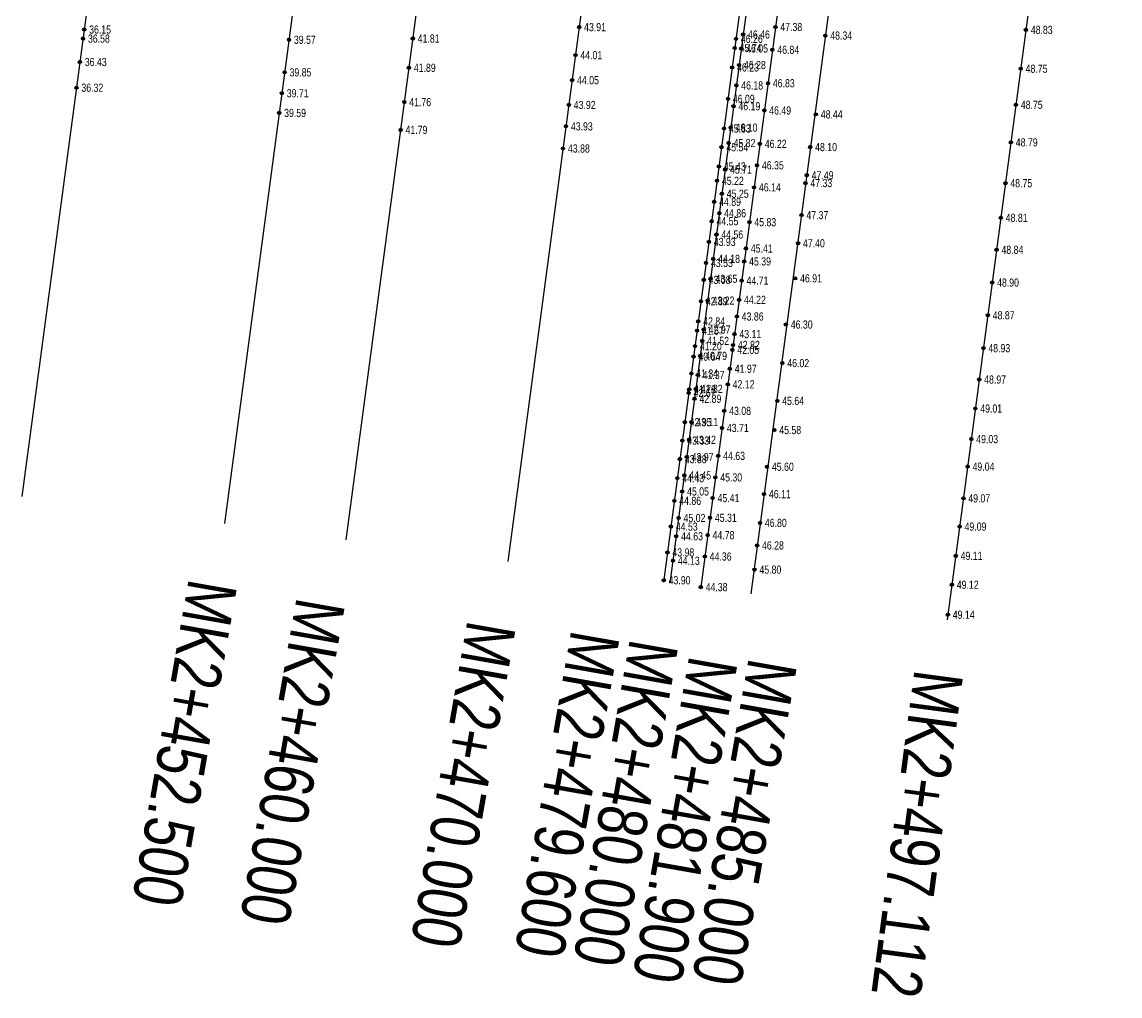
# Model space of a CAD drawing. Extents: x 572865 to 573615, y 785001 to 785187.
# Drawn here: x 573546.3 to 573613.5, y 785001.2 to 785060.7 of the extents above; entities that cross this region are included whole.
import ezdxf
from ezdxf.enums import TextEntityAlignment as Align

# ---------------------------------------------------------------- set-up
doc = ezdxf.new("R2010")
doc.units = 0
doc.header["$LTSCALE"] = 0.5
for name, color, linetype in [('DMX', 3, 'Continuous'), ('GCD', 3, 'Continuous'), ('桩号_M', 3, 'Continuous')]:
    doc.layers.add(name, color=color, linetype=linetype)
doc.styles.add('EICAD', font='fsdb_e.shx', dxfattribs={"width": 0.707, "height": 2, "bigfont": 'tjhzf.shx'})

# ---------------------------------------------------------------- blocks, each defined once
blk = doc.blocks.new('gc200')
h = blk.add_hatch(color=0)
edge = h.paths.add_edge_path()
edge.add_arc((0, 0), 0.196, 0, 360)
at = {"color": 0}
blk.add_circle((0, 0), 0.196, dxfattribs=at)

msp = doc.modelspace()

# ---------------------------------------------------------------- linework, layer by layer
at = {"layer": 'DMX', "color": 6}
for p, q in [((573556.898, 785111.007), (573546.322, 785031.709)), ((573576.723, 785108.363), (573566.147, 785029.065)), ((573596.547, 785105.719), (573585.971, 785026.421)), ((573601.503, 785105.058), (573590.927, 785025.76)), ((573613.509, 785103.457), (573602.933, 785024.159))]:
    msp.add_line(p, q, dxfattribs=at)
at = {"layer": 'DMX', "color": 3}
for p, q in [((573596.151, 785105.772), (573585.575, 785026.474)), ((573598.43, 785105.468), (573587.854, 785026.17))]:
    msp.add_line(p, q, dxfattribs=at)
at = {"layer": 'DMX', "linetype": 'Continuous'}
for points in [[(573569.288, 785109.355), (573558.712, 785030.057)], [(573586.635, 785107.041), (573576.059, 785027.743)]]:
    msp.add_lwpolyline(points, dxfattribs=at)

# ---------------------------------------------------------------- block references
at = {"layer": 'GCD'}
ref = msp.add_blockref('gc200', (573550.133, 785060.281, 36.147), dxfattribs=dict(at, xscale=0.5, yscale=0.5, zscale=0.5))
ref.add_attrib('height', '36.15', dxfattribs={"height": 0.5, "style": 'EICAD', "width": 0.8}).set_placement((573550.433, 785060.281, 36.147), align=Align.MIDDLE_LEFT)
at = {"layer": 'GCD', "linetype": 'Continuous'}
ref = msp.add_blockref('gc200', (573580.418, 785060.43, 43.912), dxfattribs=dict(at, xscale=0.5, yscale=0.5, zscale=0.5))
ref.add_attrib('height', '43.91', dxfattribs={"linetype": 'Continuous', "height": 0.5, "style": 'EICAD', "width": 0.8}).set_placement((573580.718, 785060.43, 43.912), align=Align.MIDDLE_LEFT)
ref = msp.add_blockref('gc200', (573592.424, 785060.435, 47.375), dxfattribs=dict(at, xscale=0.5, yscale=0.5, zscale=0.5))
ref.add_attrib('height', '47.38', dxfattribs={"linetype": 'Continuous', "height": 0.5, "style": 'EICAD', "width": 0.8}).set_placement((573592.724, 785060.435, 47.375), align=Align.MIDDLE_LEFT)
at = {"layer": 'GCD'}
ref = msp.add_blockref('gc200', (573607.748, 785060.259, 48.828), dxfattribs=dict(at, xscale=0.5, yscale=0.5, zscale=0.5))
ref.add_attrib('height', '48.83', dxfattribs={"height": 0.5, "style": 'EICAD', "width": 0.8}).set_placement((573608.048, 785060.259, 48.828), align=Align.MIDDLE_LEFT)
ref = msp.add_blockref('gc200', (573550.059, 785059.726, 36.577), dxfattribs=dict(at, xscale=0.5, yscale=0.5, zscale=0.5))
ref.add_attrib('height', '36.58', dxfattribs={"height": 0.5, "style": 'EICAD', "width": 0.8}).set_placement((573550.359, 785059.726, 36.577), align=Align.MIDDLE_LEFT)
at = {"layer": 'GCD', "linetype": 'Continuous'}
ref = msp.add_blockref('gc200', (573562.66, 785059.656, 39.574), dxfattribs=dict(at, xscale=0.5, yscale=0.5, zscale=0.5))
ref.add_attrib('height', '39.57', dxfattribs={"linetype": 'Continuous', "height": 0.5, "style": 'EICAD', "width": 0.8}).set_placement((573562.96, 785059.656, 39.574), align=Align.MIDDLE_LEFT)
at = {"layer": 'GCD'}
ref = msp.add_blockref('gc200', (573570.236, 785059.729, 41.809), dxfattribs=dict(at, xscale=0.5, yscale=0.5, zscale=0.5))
ref.add_attrib('height', '41.81', dxfattribs={"height": 0.5, "style": 'EICAD', "width": 0.8}).set_placement((573570.536, 785059.729, 41.809), align=Align.MIDDLE_LEFT)
at = {"layer": 'GCD', "linetype": 'Continuous'}
ref = msp.add_blockref('gc200', (573590.008, 785059.712, 46.256), dxfattribs=dict(at, xscale=0.5, yscale=0.5, zscale=0.5))
ref.add_attrib('height', '46.26', dxfattribs={"linetype": 'Continuous', "height": 0.5, "style": 'EICAD', "width": 0.8}).set_placement((573590.308, 785059.712, 46.256), align=Align.MIDDLE_LEFT)
at = {"layer": 'GCD'}
ref = msp.add_blockref('gc200', (573590.446, 785059.975, 46.458), dxfattribs=dict(at, xscale=0.5, yscale=0.5, zscale=0.5))
ref.add_attrib('height', '46.46', dxfattribs={"height": 0.5, "style": 'EICAD', "width": 0.8}).set_placement((573590.746, 785059.975, 46.458), align=Align.MIDDLE_LEFT)
at = {"layer": 'GCD', "linetype": 'Continuous'}
ref = msp.add_blockref('gc200', (573595.478, 785059.913, 48.344), dxfattribs=dict(at, xscale=0.5, yscale=0.5, zscale=0.5))
ref.add_attrib('height', '48.34', dxfattribs={"linetype": 'Continuous', "height": 0.5, "style": 'EICAD', "width": 0.8}).set_placement((573595.778, 785059.913, 48.344), align=Align.MIDDLE_LEFT)
ref = msp.add_blockref('gc200', (573589.933, 785059.15, 45.741), dxfattribs=dict(at, xscale=0.5, yscale=0.5, zscale=0.5))
ref.add_attrib('height', '45.74', dxfattribs={"linetype": 'Continuous', "height": 0.5, "style": 'EICAD', "width": 0.8}).set_placement((573590.233, 785059.15, 45.741), align=Align.MIDDLE_LEFT)
at = {"layer": 'GCD'}
ref = msp.add_blockref('gc200', (573590.332, 785059.122, 46.045), dxfattribs=dict(at, xscale=0.5, yscale=0.5, zscale=0.5))
ref.add_attrib('height', '46.05', dxfattribs={"height": 0.5, "style": 'EICAD', "width": 0.8}).set_placement((573590.632, 785059.122, 46.045), align=Align.MIDDLE_LEFT)
at = {"layer": 'GCD', "linetype": 'Continuous'}
ref = msp.add_blockref('gc200', (573592.238, 785059.042, 46.843), dxfattribs=dict(at, xscale=0.5, yscale=0.5, zscale=0.5))
ref.add_attrib('height', '46.84', dxfattribs={"linetype": 'Continuous', "height": 0.5, "style": 'EICAD', "width": 0.8}).set_placement((573592.538, 785059.042, 46.843), align=Align.MIDDLE_LEFT)
at = {"layer": 'GCD'}
ref = msp.add_blockref('gc200', (573549.868, 785058.293, 36.432), dxfattribs=dict(at, xscale=0.5, yscale=0.5, zscale=0.5))
ref.add_attrib('height', '36.43', dxfattribs={"height": 0.5, "style": 'EICAD', "width": 0.8}).set_placement((573550.168, 785058.293, 36.432), align=Align.MIDDLE_LEFT)
at = {"layer": 'GCD', "linetype": 'Continuous'}
ref = msp.add_blockref('gc200', (573580.189, 785058.712, 44.005), dxfattribs=dict(at, xscale=0.5, yscale=0.5, zscale=0.5))
ref.add_attrib('height', '44.01', dxfattribs={"linetype": 'Continuous', "height": 0.5, "style": 'EICAD', "width": 0.8}).set_placement((573580.489, 785058.712, 44.005), align=Align.MIDDLE_LEFT)
ref = msp.add_blockref('gc200', (573562.394, 785057.661, 39.853), dxfattribs=dict(at, xscale=0.5, yscale=0.5, zscale=0.5))
ref.add_attrib('height', '39.85', dxfattribs={"linetype": 'Continuous', "height": 0.5, "style": 'EICAD', "width": 0.8}).set_placement((573562.694, 785057.661, 39.853), align=Align.MIDDLE_LEFT)
at = {"layer": 'GCD'}
ref = msp.add_blockref('gc200', (573569.998, 785057.942, 41.886), dxfattribs=dict(at, xscale=0.5, yscale=0.5, zscale=0.5))
ref.add_attrib('height', '41.89', dxfattribs={"height": 0.5, "style": 'EICAD', "width": 0.8}).set_placement((573570.298, 785057.942, 41.886), align=Align.MIDDLE_LEFT)
at = {"layer": 'GCD', "linetype": 'Continuous'}
ref = msp.add_blockref('gc200', (573589.774, 785057.963, 46.231), dxfattribs=dict(at, xscale=0.5, yscale=0.5, zscale=0.5))
ref.add_attrib('height', '46.23', dxfattribs={"linetype": 'Continuous', "height": 0.5, "style": 'EICAD', "width": 0.8}).set_placement((573590.074, 785057.963, 46.231), align=Align.MIDDLE_LEFT)
at = {"layer": 'GCD'}
ref = msp.add_blockref('gc200', (573590.197, 785058.109, 46.277), dxfattribs=dict(at, xscale=0.5, yscale=0.5, zscale=0.5))
ref.add_attrib('height', '46.28', dxfattribs={"height": 0.5, "style": 'EICAD', "width": 0.8}).set_placement((573590.497, 785058.109, 46.277), align=Align.MIDDLE_LEFT)
ref = msp.add_blockref('gc200', (573607.431, 785057.884, 48.748), dxfattribs=dict(at, xscale=0.5, yscale=0.5, zscale=0.5))
ref.add_attrib('height', '48.75', dxfattribs={"height": 0.5, "style": 'EICAD', "width": 0.8}).set_placement((573607.731, 785057.884, 48.748), align=Align.MIDDLE_LEFT)
at = {"layer": 'GCD', "linetype": 'Continuous'}
ref = msp.add_blockref('gc200', (573579.985, 785057.185, 44.046), dxfattribs=dict(at, xscale=0.5, yscale=0.5, zscale=0.5))
ref.add_attrib('height', '44.05', dxfattribs={"linetype": 'Continuous', "height": 0.5, "style": 'EICAD', "width": 0.8}).set_placement((573580.285, 785057.185, 44.046), align=Align.MIDDLE_LEFT)
at = {"layer": 'GCD'}
ref = msp.add_blockref('gc200', (573590.031, 785056.86, 46.177), dxfattribs=dict(at, xscale=0.5, yscale=0.5, zscale=0.5))
ref.add_attrib('height', '46.18', dxfattribs={"height": 0.5, "style": 'EICAD', "width": 0.8}).set_placement((573590.331, 785056.86, 46.177), align=Align.MIDDLE_LEFT)
at = {"layer": 'GCD', "linetype": 'Continuous'}
ref = msp.add_blockref('gc200', (573591.966, 785056.995, 46.828), dxfattribs=dict(at, xscale=0.5, yscale=0.5, zscale=0.5))
ref.add_attrib('height', '46.83', dxfattribs={"linetype": 'Continuous', "height": 0.5, "style": 'EICAD', "width": 0.8}).set_placement((573592.266, 785056.995, 46.828), align=Align.MIDDLE_LEFT)
at = {"layer": 'GCD'}
ref = msp.add_blockref('gc200', (573549.658, 785056.722, 36.32), dxfattribs=dict(at, xscale=0.5, yscale=0.5, zscale=0.5))
ref.add_attrib('height', '36.32', dxfattribs={"height": 0.5, "style": 'EICAD', "width": 0.8}).set_placement((573549.958, 785056.722, 36.32), align=Align.MIDDLE_LEFT)
at = {"layer": 'GCD', "linetype": 'Continuous'}
ref = msp.add_blockref('gc200', (573562.223, 785056.381, 39.708), dxfattribs=dict(at, xscale=0.5, yscale=0.5, zscale=0.5))
ref.add_attrib('height', '39.71', dxfattribs={"linetype": 'Continuous', "height": 0.5, "style": 'EICAD', "width": 0.8}).set_placement((573562.523, 785056.381, 39.708), align=Align.MIDDLE_LEFT)
at = {"layer": 'GCD'}
ref = msp.add_blockref('gc200', (573569.718, 785055.84, 41.756), dxfattribs=dict(at, xscale=0.5, yscale=0.5, zscale=0.5))
ref.add_attrib('height', '41.76', dxfattribs={"height": 0.5, "style": 'EICAD', "width": 0.8}).set_placement((573570.018, 785055.84, 41.756), align=Align.MIDDLE_LEFT)
at = {"layer": 'GCD', "linetype": 'Continuous'}
ref = msp.add_blockref('gc200', (573579.783, 785055.666, 43.917), dxfattribs=dict(at, xscale=0.5, yscale=0.5, zscale=0.5))
ref.add_attrib('height', '43.92', dxfattribs={"linetype": 'Continuous', "height": 0.5, "style": 'EICAD', "width": 0.8}).set_placement((573580.083, 785055.666, 43.917), align=Align.MIDDLE_LEFT)
ref = msp.add_blockref('gc200', (573589.518, 785056.041, 46.086), dxfattribs=dict(at, xscale=0.5, yscale=0.5, zscale=0.5))
ref.add_attrib('height', '46.09', dxfattribs={"linetype": 'Continuous', "height": 0.5, "style": 'EICAD', "width": 0.8}).set_placement((573589.818, 785056.041, 46.086), align=Align.MIDDLE_LEFT)
at = {"layer": 'GCD'}
ref = msp.add_blockref('gc200', (573589.861, 785055.588, 46.191), dxfattribs=dict(at, xscale=0.5, yscale=0.5, zscale=0.5))
ref.add_attrib('height', '46.19', dxfattribs={"height": 0.5, "style": 'EICAD', "width": 0.8}).set_placement((573590.161, 785055.588, 46.191), align=Align.MIDDLE_LEFT)
ref = msp.add_blockref('gc200', (573607.136, 785055.673, 48.747), dxfattribs=dict(at, xscale=0.5, yscale=0.5, zscale=0.5))
ref.add_attrib('height', '48.75', dxfattribs={"height": 0.5, "style": 'EICAD', "width": 0.8}).set_placement((573607.436, 785055.673, 48.747), align=Align.MIDDLE_LEFT)
at = {"layer": 'GCD', "linetype": 'Continuous'}
ref = msp.add_blockref('gc200', (573562.063, 785055.179, 39.589), dxfattribs=dict(at, xscale=0.5, yscale=0.5, zscale=0.5))
ref.add_attrib('height', '39.59', dxfattribs={"linetype": 'Continuous', "height": 0.5, "style": 'EICAD', "width": 0.8}).set_placement((573562.363, 785055.179, 39.589), align=Align.MIDDLE_LEFT)
ref = msp.add_blockref('gc200', (573591.744, 785055.331, 46.491), dxfattribs=dict(at, xscale=0.5, yscale=0.5, zscale=0.5))
ref.add_attrib('height', '46.49', dxfattribs={"linetype": 'Continuous', "height": 0.5, "style": 'EICAD', "width": 0.8}).set_placement((573592.044, 785055.331, 46.491), align=Align.MIDDLE_LEFT)
ref = msp.add_blockref('gc200', (573594.9, 785055.09, 48.439), dxfattribs=dict(at, xscale=0.5, yscale=0.5, zscale=0.5))
ref.add_attrib('height', '48.44', dxfattribs={"linetype": 'Continuous', "height": 0.5, "style": 'EICAD', "width": 0.8}).set_placement((573595.2, 785055.09, 48.439), align=Align.MIDDLE_LEFT)
at = {"layer": 'GCD'}
ref = msp.add_blockref('gc200', (573569.491, 785054.14, 41.794), dxfattribs=dict(at, xscale=0.5, yscale=0.5, zscale=0.5))
ref.add_attrib('height', '41.79', dxfattribs={"height": 0.5, "style": 'EICAD', "width": 0.8}).set_placement((573569.791, 785054.14, 41.794), align=Align.MIDDLE_LEFT)
at = {"layer": 'GCD', "linetype": 'Continuous'}
ref = msp.add_blockref('gc200', (573579.608, 785054.358, 43.934), dxfattribs=dict(at, xscale=0.5, yscale=0.5, zscale=0.5))
ref.add_attrib('height', '43.93', dxfattribs={"linetype": 'Continuous', "height": 0.5, "style": 'EICAD', "width": 0.8}).set_placement((573579.908, 785054.358, 43.934), align=Align.MIDDLE_LEFT)
ref = msp.add_blockref('gc200', (573589.276, 785054.227, 45.828), dxfattribs=dict(at, xscale=0.5, yscale=0.5, zscale=0.5))
ref.add_attrib('height', '45.83', dxfattribs={"linetype": 'Continuous', "height": 0.5, "style": 'EICAD', "width": 0.8}).set_placement((573589.576, 785054.227, 45.828), align=Align.MIDDLE_LEFT)
at = {"layer": 'GCD'}
ref = msp.add_blockref('gc200', (573589.687, 785054.282, 46.1), dxfattribs=dict(at, xscale=0.5, yscale=0.5, zscale=0.5))
ref.add_attrib('height', '46.10', dxfattribs={"height": 0.5, "style": 'EICAD', "width": 0.8}).set_placement((573589.987, 785054.282, 46.1), align=Align.MIDDLE_LEFT)
at = {"layer": 'GCD', "linetype": 'Continuous'}
ref = msp.add_blockref('gc200', (573579.428, 785053.002, 43.882), dxfattribs=dict(at, xscale=0.5, yscale=0.5, zscale=0.5))
ref.add_attrib('height', '43.88', dxfattribs={"linetype": 'Continuous', "height": 0.5, "style": 'EICAD', "width": 0.8}).set_placement((573579.728, 785053.002, 43.882), align=Align.MIDDLE_LEFT)
ref = msp.add_blockref('gc200', (573589.123, 785053.078, 45.538), dxfattribs=dict(at, xscale=0.5, yscale=0.5, zscale=0.5))
ref.add_attrib('height', '45.54', dxfattribs={"linetype": 'Continuous', "height": 0.5, "style": 'EICAD', "width": 0.8}).set_placement((573589.423, 785053.078, 45.538), align=Align.MIDDLE_LEFT)
at = {"layer": 'GCD'}
ref = msp.add_blockref('gc200', (573589.561, 785053.337, 45.82), dxfattribs=dict(at, xscale=0.5, yscale=0.5, zscale=0.5))
ref.add_attrib('height', '45.82', dxfattribs={"height": 0.5, "style": 'EICAD', "width": 0.8}).set_placement((573589.861, 785053.337, 45.82), align=Align.MIDDLE_LEFT)
at = {"layer": 'GCD', "linetype": 'Continuous'}
ref = msp.add_blockref('gc200', (573591.471, 785053.285, 46.223), dxfattribs=dict(at, xscale=0.5, yscale=0.5, zscale=0.5))
ref.add_attrib('height', '46.22', dxfattribs={"linetype": 'Continuous', "height": 0.5, "style": 'EICAD', "width": 0.8}).set_placement((573591.771, 785053.285, 46.223), align=Align.MIDDLE_LEFT)
ref = msp.add_blockref('gc200', (573594.552, 785053.09, 48.1), dxfattribs=dict(at, xscale=0.5, yscale=0.5, zscale=0.5))
ref.add_attrib('height', '48.10', dxfattribs={"linetype": 'Continuous', "height": 0.5, "style": 'EICAD', "width": 0.8}).set_placement((573594.852, 785053.09, 48.095), align=Align.MIDDLE_LEFT)
at = {"layer": 'GCD'}
ref = msp.add_blockref('gc200', (573606.83, 785053.378, 48.794), dxfattribs=dict(at, xscale=0.5, yscale=0.5, zscale=0.5))
ref.add_attrib('height', '48.79', dxfattribs={"height": 0.5, "style": 'EICAD', "width": 0.8}).set_placement((573607.13, 785053.378, 48.794), align=Align.MIDDLE_LEFT)
at = {"layer": 'GCD', "linetype": 'Continuous'}
ref = msp.add_blockref('gc200', (573588.966, 785051.903, 45.43), dxfattribs=dict(at, xscale=0.5, yscale=0.5, zscale=0.5))
ref.add_attrib('height', '45.43', dxfattribs={"linetype": 'Continuous', "height": 0.5, "style": 'EICAD', "width": 0.8}).set_placement((573589.266, 785051.903, 45.43), align=Align.MIDDLE_LEFT)
at = {"layer": 'GCD'}
ref = msp.add_blockref('gc200', (573589.344, 785051.713, 45.707), dxfattribs=dict(at, xscale=0.5, yscale=0.5, zscale=0.5))
ref.add_attrib('height', '45.71', dxfattribs={"height": 0.5, "style": 'EICAD', "width": 0.8}).set_placement((573589.644, 785051.713, 45.707), align=Align.MIDDLE_LEFT)
at = {"layer": 'GCD', "linetype": 'Continuous'}
ref = msp.add_blockref('gc200', (573591.296, 785051.974, 46.345), dxfattribs=dict(at, xscale=0.5, yscale=0.5, zscale=0.5))
ref.add_attrib('height', '46.35', dxfattribs={"linetype": 'Continuous', "height": 0.5, "style": 'EICAD', "width": 0.8}).set_placement((573591.596, 785051.974, 46.345), align=Align.MIDDLE_LEFT)
ref = msp.add_blockref('gc200', (573588.849, 785051.027, 45.223), dxfattribs=dict(at, xscale=0.5, yscale=0.5, zscale=0.5))
ref.add_attrib('height', '45.22', dxfattribs={"linetype": 'Continuous', "height": 0.5, "style": 'EICAD', "width": 0.8}).set_placement((573589.149, 785051.027, 45.223), align=Align.MIDDLE_LEFT)
ref = msp.add_blockref('gc200', (573594.26, 785050.888, 47.328), dxfattribs=dict(at, xscale=0.5, yscale=0.5, zscale=0.5))
ref.add_attrib('height', '47.33', dxfattribs={"linetype": 'Continuous', "height": 0.5, "style": 'EICAD', "width": 0.8}).set_placement((573594.56, 785050.888, 47.328), align=Align.MIDDLE_LEFT)
ref = msp.add_blockref('gc200', (573594.343, 785051.365, 47.494), dxfattribs=dict(at, xscale=0.5, yscale=0.5, zscale=0.5))
ref.add_attrib('height', '47.49', dxfattribs={"linetype": 'Continuous', "height": 0.5, "style": 'EICAD', "width": 0.8}).set_placement((573594.643, 785051.365, 47.494), align=Align.MIDDLE_LEFT)
at = {"layer": 'GCD'}
ref = msp.add_blockref('gc200', (573606.497, 785050.879, 48.752), dxfattribs=dict(at, xscale=0.5, yscale=0.5, zscale=0.5))
ref.add_attrib('height', '48.75', dxfattribs={"height": 0.5, "style": 'EICAD', "width": 0.8}).set_placement((573606.797, 785050.879, 48.752), align=Align.MIDDLE_LEFT)
ref = msp.add_blockref('gc200', (573589.148, 785050.238, 45.249), dxfattribs=dict(at, xscale=0.5, yscale=0.5, zscale=0.5))
ref.add_attrib('height', '45.25', dxfattribs={"height": 0.5, "style": 'EICAD', "width": 0.8}).set_placement((573589.448, 785050.238, 45.249), align=Align.MIDDLE_LEFT)
at = {"layer": 'GCD', "linetype": 'Continuous'}
ref = msp.add_blockref('gc200', (573591.116, 785050.627, 46.144), dxfattribs=dict(at, xscale=0.5, yscale=0.5, zscale=0.5))
ref.add_attrib('height', '46.14', dxfattribs={"linetype": 'Continuous', "height": 0.5, "style": 'EICAD', "width": 0.8}).set_placement((573591.416, 785050.627, 46.144), align=Align.MIDDLE_LEFT)
ref = msp.add_blockref('gc200', (573588.677, 785049.738, 44.892), dxfattribs=dict(at, xscale=0.5, yscale=0.5, zscale=0.5))
ref.add_attrib('height', '44.89', dxfattribs={"linetype": 'Continuous', "height": 0.5, "style": 'EICAD', "width": 0.8}).set_placement((573588.977, 785049.738, 44.892), align=Align.MIDDLE_LEFT)
at = {"layer": 'GCD'}
ref = msp.add_blockref('gc200', (573588.988, 785049.044, 44.862), dxfattribs=dict(at, xscale=0.5, yscale=0.5, zscale=0.5))
ref.add_attrib('height', '44.86', dxfattribs={"height": 0.5, "style": 'EICAD', "width": 0.8}).set_placement((573589.288, 785049.044, 44.862), align=Align.MIDDLE_LEFT)
at = {"layer": 'GCD', "linetype": 'Continuous'}
ref = msp.add_blockref('gc200', (573594.02, 785048.929, 47.374), dxfattribs=dict(at, xscale=0.5, yscale=0.5, zscale=0.5))
ref.add_attrib('height', '47.37', dxfattribs={"linetype": 'Continuous', "height": 0.5, "style": 'EICAD', "width": 0.8}).set_placement((573594.32, 785048.929, 47.374), align=Align.MIDDLE_LEFT)
at = {"layer": 'GCD'}
ref = msp.add_blockref('gc200', (573606.215, 785048.762, 48.814), dxfattribs=dict(at, xscale=0.5, yscale=0.5, zscale=0.5))
ref.add_attrib('height', '48.81', dxfattribs={"height": 0.5, "style": 'EICAD', "width": 0.8}).set_placement((573606.515, 785048.762, 48.814), align=Align.MIDDLE_LEFT)
at = {"layer": 'GCD', "linetype": 'Continuous'}
ref = msp.add_blockref('gc200', (573588.519, 785048.553, 44.55), dxfattribs=dict(at, xscale=0.5, yscale=0.5, zscale=0.5))
ref.add_attrib('height', '44.55', dxfattribs={"linetype": 'Continuous', "height": 0.5, "style": 'EICAD', "width": 0.8}).set_placement((573588.819, 785048.553, 44.55), align=Align.MIDDLE_LEFT)
ref = msp.add_blockref('gc200', (573590.832, 785048.495, 45.831), dxfattribs=dict(at, xscale=0.5, yscale=0.5, zscale=0.5))
ref.add_attrib('height', '45.83', dxfattribs={"linetype": 'Continuous', "height": 0.5, "style": 'EICAD', "width": 0.8}).set_placement((573591.132, 785048.495, 45.831), align=Align.MIDDLE_LEFT)
at = {"layer": 'GCD'}
ref = msp.add_blockref('gc200', (573588.814, 785047.739, 44.555), dxfattribs=dict(at, xscale=0.5, yscale=0.5, zscale=0.5))
ref.add_attrib('height', '44.56', dxfattribs={"height": 0.5, "style": 'EICAD', "width": 0.8}).set_placement((573589.114, 785047.739, 44.555), align=Align.MIDDLE_LEFT)
at = {"layer": 'GCD', "linetype": 'Continuous'}
ref = msp.add_blockref('gc200', (573588.35, 785047.284, 43.928), dxfattribs=dict(at, xscale=0.5, yscale=0.5, zscale=0.5))
ref.add_attrib('height', '43.93', dxfattribs={"linetype": 'Continuous', "height": 0.5, "style": 'EICAD', "width": 0.8}).set_placement((573588.65, 785047.284, 43.928), align=Align.MIDDLE_LEFT)
ref = msp.add_blockref('gc200', (573590.618, 785046.889, 45.414), dxfattribs=dict(at, xscale=0.5, yscale=0.5, zscale=0.5))
ref.add_attrib('height', '45.41', dxfattribs={"linetype": 'Continuous', "height": 0.5, "style": 'EICAD', "width": 0.8}).set_placement((573590.918, 785046.889, 45.414), align=Align.MIDDLE_LEFT)
ref = msp.add_blockref('gc200', (573593.81, 785047.205, 47.4), dxfattribs=dict(at, xscale=0.5, yscale=0.5, zscale=0.5))
ref.add_attrib('height', '47.40', dxfattribs={"linetype": 'Continuous', "height": 0.5, "style": 'EICAD', "width": 0.8}).set_placement((573594.11, 785047.205, 47.404), align=Align.MIDDLE_LEFT)
at = {"layer": 'GCD'}
ref = msp.add_blockref('gc200', (573605.954, 785046.808, 48.84), dxfattribs=dict(at, xscale=0.5, yscale=0.5, zscale=0.5))
ref.add_attrib('height', '48.84', dxfattribs={"height": 0.5, "style": 'EICAD', "width": 0.8}).set_placement((573606.254, 785046.808, 48.84), align=Align.MIDDLE_LEFT)
ref = msp.add_blockref('gc200', (573588.616, 785046.254, 44.182), dxfattribs=dict(at, xscale=0.5, yscale=0.5, zscale=0.5))
ref.add_attrib('height', '44.18', dxfattribs={"height": 0.5, "style": 'EICAD', "width": 0.8}).set_placement((573588.916, 785046.254, 44.182), align=Align.MIDDLE_LEFT)
at = {"layer": 'GCD', "linetype": 'Continuous'}
ref = msp.add_blockref('gc200', (573590.512, 785046.095, 45.388), dxfattribs=dict(at, xscale=0.5, yscale=0.5, zscale=0.5))
ref.add_attrib('height', '45.39', dxfattribs={"linetype": 'Continuous', "height": 0.5, "style": 'EICAD', "width": 0.8}).set_placement((573590.812, 785046.095, 45.388), align=Align.MIDDLE_LEFT)
ref = msp.add_blockref('gc200', (573588.179, 785046.003, 43.526), dxfattribs=dict(at, xscale=0.5, yscale=0.5, zscale=0.5))
ref.add_attrib('height', '43.53', dxfattribs={"linetype": 'Continuous', "height": 0.5, "style": 'EICAD', "width": 0.8}).set_placement((573588.479, 785046.003, 43.526), align=Align.MIDDLE_LEFT)
ref = msp.add_blockref('gc200', (573588.041, 785044.966, 43.077), dxfattribs=dict(at, xscale=0.5, yscale=0.5, zscale=0.5))
ref.add_attrib('height', '43.08', dxfattribs={"linetype": 'Continuous', "height": 0.5, "style": 'EICAD', "width": 0.8}).set_placement((573588.341, 785044.966, 43.077), align=Align.MIDDLE_LEFT)
at = {"layer": 'GCD'}
ref = msp.add_blockref('gc200', (573588.454, 785045.036, 43.645), dxfattribs=dict(at, xscale=0.5, yscale=0.5, zscale=0.5))
ref.add_attrib('height', '43.65', dxfattribs={"height": 0.5, "style": 'EICAD', "width": 0.8}).set_placement((573588.754, 785045.036, 43.645), align=Align.MIDDLE_LEFT)
at = {"layer": 'GCD', "linetype": 'Continuous'}
ref = msp.add_blockref('gc200', (573590.355, 785044.921, 44.711), dxfattribs=dict(at, xscale=0.5, yscale=0.5, zscale=0.5))
ref.add_attrib('height', '44.71', dxfattribs={"linetype": 'Continuous', "height": 0.5, "style": 'EICAD', "width": 0.8}).set_placement((573590.655, 785044.921, 44.711), align=Align.MIDDLE_LEFT)
ref = msp.add_blockref('gc200', (573593.632, 785045.059, 46.905), dxfattribs=dict(at, xscale=0.5, yscale=0.5, zscale=0.5))
ref.add_attrib('height', '46.91', dxfattribs={"linetype": 'Continuous', "height": 0.5, "style": 'EICAD', "width": 0.8}).set_placement((573593.932, 785045.059, 46.905), align=Align.MIDDLE_LEFT)
at = {"layer": 'GCD'}
ref = msp.add_blockref('gc200', (573605.686, 785044.8, 48.9), dxfattribs=dict(at, xscale=0.5, yscale=0.5, zscale=0.5))
ref.add_attrib('height', '48.90', dxfattribs={"height": 0.5, "style": 'EICAD', "width": 0.8}).set_placement((573605.986, 785044.8, 48.9), align=Align.MIDDLE_LEFT)
at = {"layer": 'GCD', "linetype": 'Continuous'}
ref = msp.add_blockref('gc200', (573587.866, 785043.656, 42.894), dxfattribs=dict(at, xscale=0.5, yscale=0.5, zscale=0.5))
ref.add_attrib('height', '42.89', dxfattribs={"linetype": 'Continuous', "height": 0.5, "style": 'EICAD', "width": 0.8}).set_placement((573588.166, 785043.656, 42.894), align=Align.MIDDLE_LEFT)
at = {"layer": 'GCD'}
ref = msp.add_blockref('gc200', (573588.275, 785043.698, 43.223), dxfattribs=dict(at, xscale=0.5, yscale=0.5, zscale=0.5))
ref.add_attrib('height', '43.22', dxfattribs={"height": 0.5, "style": 'EICAD', "width": 0.8}).set_placement((573588.575, 785043.698, 43.223), align=Align.MIDDLE_LEFT)
at = {"layer": 'GCD', "linetype": 'Continuous'}
ref = msp.add_blockref('gc200', (573590.199, 785043.746, 44.219), dxfattribs=dict(at, xscale=0.5, yscale=0.5, zscale=0.5))
ref.add_attrib('height', '44.22', dxfattribs={"linetype": 'Continuous', "height": 0.5, "style": 'EICAD', "width": 0.8}).set_placement((573590.499, 785043.746, 44.219), align=Align.MIDDLE_LEFT)
ref = msp.add_blockref('gc200', (573590.062, 785042.725, 43.855), dxfattribs=dict(at, xscale=0.5, yscale=0.5, zscale=0.5))
ref.add_attrib('height', '43.86', dxfattribs={"linetype": 'Continuous', "height": 0.5, "style": 'EICAD', "width": 0.8}).set_placement((573590.362, 785042.725, 43.855), align=Align.MIDDLE_LEFT)
at = {"layer": 'GCD'}
ref = msp.add_blockref('gc200', (573605.419, 785042.799, 48.865), dxfattribs=dict(at, xscale=0.5, yscale=0.5, zscale=0.5))
ref.add_attrib('height', '48.87', dxfattribs={"height": 0.5, "style": 'EICAD', "width": 0.8}).set_placement((573605.719, 785042.799, 48.865), align=Align.MIDDLE_LEFT)
at = {"layer": 'GCD', "linetype": 'Continuous'}
ref = msp.add_blockref('gc200', (573587.702, 785042.427, 42.844), dxfattribs=dict(at, xscale=0.5, yscale=0.5, zscale=0.5))
ref.add_attrib('height', '42.84', dxfattribs={"linetype": 'Continuous', "height": 0.5, "style": 'EICAD', "width": 0.8}).set_placement((573588.002, 785042.427, 42.844), align=Align.MIDDLE_LEFT)
ref = msp.add_blockref('gc200', (573593.062, 785042.232, 46.3), dxfattribs=dict(at, xscale=0.5, yscale=0.5, zscale=0.5))
ref.add_attrib('height', '46.30', dxfattribs={"linetype": 'Continuous', "height": 0.5, "style": 'EICAD', "width": 0.8}).set_placement((573593.362, 785042.232, 46.298), align=Align.MIDDLE_LEFT)
ref = msp.add_blockref('gc200', (573587.626, 785041.856, 41.571), dxfattribs=dict(at, xscale=0.5, yscale=0.5, zscale=0.5))
ref.add_attrib('height', '41.57', dxfattribs={"linetype": 'Continuous', "height": 0.5, "style": 'EICAD', "width": 0.8}).set_placement((573587.926, 785041.856, 41.571), align=Align.MIDDLE_LEFT)
at = {"layer": 'GCD'}
ref = msp.add_blockref('gc200', (573588.039, 785041.928, 42.974), dxfattribs=dict(at, xscale=0.5, yscale=0.5, zscale=0.5))
ref.add_attrib('height', '42.97', dxfattribs={"height": 0.5, "style": 'EICAD', "width": 0.8}).set_placement((573588.339, 785041.928, 42.974), align=Align.MIDDLE_LEFT)
at = {"layer": 'GCD', "linetype": 'Continuous'}
ref = msp.add_blockref('gc200', (573589.919, 785041.65, 43.106), dxfattribs=dict(at, xscale=0.5, yscale=0.5, zscale=0.5))
ref.add_attrib('height', '43.11', dxfattribs={"linetype": 'Continuous', "height": 0.5, "style": 'EICAD', "width": 0.8}).set_placement((573590.219, 785041.65, 43.106), align=Align.MIDDLE_LEFT)
ref = msp.add_blockref('gc200', (573587.5, 785040.911, 41.196), dxfattribs=dict(at, xscale=0.5, yscale=0.5, zscale=0.5))
ref.add_attrib('height', '41.20', dxfattribs={"linetype": 'Continuous', "height": 0.5, "style": 'EICAD', "width": 0.8}).set_placement((573587.8, 785040.911, 41.196), align=Align.MIDDLE_LEFT)
at = {"layer": 'GCD'}
ref = msp.add_blockref('gc200', (573587.946, 785041.232, 41.521), dxfattribs=dict(at, xscale=0.5, yscale=0.5, zscale=0.5))
ref.add_attrib('height', '41.52', dxfattribs={"height": 0.5, "style": 'EICAD', "width": 0.8}).set_placement((573588.246, 785041.232, 41.521), align=Align.MIDDLE_LEFT)
at = {"layer": 'GCD', "linetype": 'Continuous'}
ref = msp.add_blockref('gc200', (573589.79, 785040.68, 42.049), dxfattribs=dict(at, xscale=0.5, yscale=0.5, zscale=0.5))
ref.add_attrib('height', '42.05', dxfattribs={"linetype": 'Continuous', "height": 0.5, "style": 'EICAD', "width": 0.8}).set_placement((573590.09, 785040.68, 42.049), align=Align.MIDDLE_LEFT)
ref = msp.add_blockref('gc200', (573589.83, 785040.985, 42.824), dxfattribs=dict(at, xscale=0.5, yscale=0.5, zscale=0.5))
ref.add_attrib('height', '42.82', dxfattribs={"linetype": 'Continuous', "height": 0.5, "style": 'EICAD', "width": 0.8}).set_placement((573590.13, 785040.985, 42.824), align=Align.MIDDLE_LEFT)
at = {"layer": 'GCD'}
ref = msp.add_blockref('gc200', (573605.151, 785040.786, 48.926), dxfattribs=dict(at, xscale=0.5, yscale=0.5, zscale=0.5))
ref.add_attrib('height', '48.93', dxfattribs={"height": 0.5, "style": 'EICAD', "width": 0.8}).set_placement((573605.451, 785040.786, 48.926), align=Align.MIDDLE_LEFT)
at = {"layer": 'GCD', "linetype": 'Continuous'}
ref = msp.add_blockref('gc200', (573587.414, 785040.268, 40.636), dxfattribs=dict(at, xscale=0.5, yscale=0.5, zscale=0.5))
ref.add_attrib('height', '40.64', dxfattribs={"linetype": 'Continuous', "height": 0.5, "style": 'EICAD', "width": 0.8}).set_placement((573587.714, 785040.268, 40.636), align=Align.MIDDLE_LEFT)
at = {"layer": 'GCD'}
ref = msp.add_blockref('gc200', (573587.824, 785040.317, 40.794), dxfattribs=dict(at, xscale=0.5, yscale=0.5, zscale=0.5))
ref.add_attrib('height', '40.79', dxfattribs={"height": 0.5, "style": 'EICAD', "width": 0.8}).set_placement((573588.124, 785040.317, 40.794), align=Align.MIDDLE_LEFT)
at = {"layer": 'GCD', "linetype": 'Continuous'}
ref = msp.add_blockref('gc200', (573589.636, 785039.529, 41.971), dxfattribs=dict(at, xscale=0.5, yscale=0.5, zscale=0.5))
ref.add_attrib('height', '41.97', dxfattribs={"linetype": 'Continuous', "height": 0.5, "style": 'EICAD', "width": 0.8}).set_placement((573589.936, 785039.529, 41.971), align=Align.MIDDLE_LEFT)
ref = msp.add_blockref('gc200', (573592.849, 785039.876, 46.024), dxfattribs=dict(at, xscale=0.5, yscale=0.5, zscale=0.5))
ref.add_attrib('height', '46.02', dxfattribs={"linetype": 'Continuous', "height": 0.5, "style": 'EICAD', "width": 0.8}).set_placement((573593.149, 785039.876, 46.024), align=Align.MIDDLE_LEFT)
ref = msp.add_blockref('gc200', (573587.277, 785039.236, 41.339), dxfattribs=dict(at, xscale=0.5, yscale=0.5, zscale=0.5))
ref.add_attrib('height', '41.34', dxfattribs={"linetype": 'Continuous', "height": 0.5, "style": 'EICAD', "width": 0.8}).set_placement((573587.577, 785039.236, 41.339), align=Align.MIDDLE_LEFT)
at = {"layer": 'GCD'}
ref = msp.add_blockref('gc200', (573587.668, 785039.145, 41.371), dxfattribs=dict(at, xscale=0.5, yscale=0.5, zscale=0.5))
ref.add_attrib('height', '41.37', dxfattribs={"height": 0.5, "style": 'EICAD', "width": 0.8}).set_placement((573587.968, 785039.145, 41.371), align=Align.MIDDLE_LEFT)
ref = msp.add_blockref('gc200', (573604.895, 785038.867, 48.973), dxfattribs=dict(at, xscale=0.5, yscale=0.5, zscale=0.5))
ref.add_attrib('height', '48.97', dxfattribs={"height": 0.5, "style": 'EICAD', "width": 0.8}).set_placement((573605.195, 785038.867, 48.973), align=Align.MIDDLE_LEFT)
at = {"layer": 'GCD', "linetype": 'Continuous'}
ref = msp.add_blockref('gc200', (573587.119, 785038.052, 42.674), dxfattribs=dict(at, xscale=0.5, yscale=0.5, zscale=0.5))
ref.add_attrib('height', '42.67', dxfattribs={"linetype": 'Continuous', "height": 0.5, "style": 'EICAD', "width": 0.8}).set_placement((573587.419, 785038.052, 42.674), align=Align.MIDDLE_LEFT)
ref = msp.add_blockref('gc200', (573587.148, 785038.269, 41.781), dxfattribs=dict(at, xscale=0.5, yscale=0.5, zscale=0.5))
ref.add_attrib('height', '41.78', dxfattribs={"linetype": 'Continuous', "height": 0.5, "style": 'EICAD', "width": 0.8}).set_placement((573587.448, 785038.269, 41.781), align=Align.MIDDLE_LEFT)
at = {"layer": 'GCD'}
ref = msp.add_blockref('gc200', (573587.555, 785038.301, 41.819), dxfattribs=dict(at, xscale=0.5, yscale=0.5, zscale=0.5))
ref.add_attrib('height', '41.82', dxfattribs={"height": 0.5, "style": 'EICAD', "width": 0.8}).set_placement((573587.855, 785038.301, 41.819), align=Align.MIDDLE_LEFT)
at = {"layer": 'GCD', "linetype": 'Continuous'}
ref = msp.add_blockref('gc200', (573589.509, 785038.575, 42.116), dxfattribs=dict(at, xscale=0.5, yscale=0.5, zscale=0.5))
ref.add_attrib('height', '42.12', dxfattribs={"linetype": 'Continuous', "height": 0.5, "style": 'EICAD', "width": 0.8}).set_placement((573589.809, 785038.575, 42.116), align=Align.MIDDLE_LEFT)
at = {"layer": 'GCD'}
ref = msp.add_blockref('gc200', (573587.474, 785037.693, 42.89), dxfattribs=dict(at, xscale=0.5, yscale=0.5, zscale=0.5))
ref.add_attrib('height', '42.89', dxfattribs={"height": 0.5, "style": 'EICAD', "width": 0.8}).set_placement((573587.774, 785037.693, 42.89), align=Align.MIDDLE_LEFT)
at = {"layer": 'GCD', "linetype": 'Continuous'}
ref = msp.add_blockref('gc200', (573592.537, 785037.562, 45.643), dxfattribs=dict(at, xscale=0.5, yscale=0.5, zscale=0.5))
ref.add_attrib('height', '45.64', dxfattribs={"linetype": 'Continuous', "height": 0.5, "style": 'EICAD', "width": 0.8}).set_placement((573592.837, 785037.562, 45.643), align=Align.MIDDLE_LEFT)
ref = msp.add_blockref('gc200', (573589.292, 785036.953, 43.079), dxfattribs=dict(at, xscale=0.5, yscale=0.5, zscale=0.5))
ref.add_attrib('height', '43.08', dxfattribs={"linetype": 'Continuous', "height": 0.5, "style": 'EICAD', "width": 0.8}).set_placement((573589.592, 785036.953, 43.079), align=Align.MIDDLE_LEFT)
at = {"layer": 'GCD'}
ref = msp.add_blockref('gc200', (573604.658, 785037.095, 49.01), dxfattribs=dict(at, xscale=0.5, yscale=0.5, zscale=0.5))
ref.add_attrib('height', '49.01', dxfattribs={"height": 0.5, "style": 'EICAD', "width": 0.8}).set_placement((573604.958, 785037.095, 49.01), align=Align.MIDDLE_LEFT)
at = {"layer": 'GCD', "linetype": 'Continuous'}
ref = msp.add_blockref('gc200', (573586.879, 785036.257, 42.954), dxfattribs=dict(at, xscale=0.5, yscale=0.5, zscale=0.5))
ref.add_attrib('height', '42.95', dxfattribs={"linetype": 'Continuous', "height": 0.5, "style": 'EICAD', "width": 0.8}).set_placement((573587.179, 785036.257, 42.954), align=Align.MIDDLE_LEFT)
at = {"layer": 'GCD'}
ref = msp.add_blockref('gc200', (573587.285, 785036.27, 43.105), dxfattribs=dict(at, xscale=0.5, yscale=0.5, zscale=0.5))
ref.add_attrib('height', '43.11', dxfattribs={"height": 0.5, "style": 'EICAD', "width": 0.8}).set_placement((573587.585, 785036.27, 43.105), align=Align.MIDDLE_LEFT)
at = {"layer": 'GCD', "linetype": 'Continuous'}
ref = msp.add_blockref('gc200', (573589.153, 785035.906, 43.707), dxfattribs=dict(at, xscale=0.5, yscale=0.5, zscale=0.5))
ref.add_attrib('height', '43.71', dxfattribs={"linetype": 'Continuous', "height": 0.5, "style": 'EICAD', "width": 0.8}).set_placement((573589.453, 785035.906, 43.707), align=Align.MIDDLE_LEFT)
ref = msp.add_blockref('gc200', (573592.36, 785035.78, 45.577), dxfattribs=dict(at, xscale=0.5, yscale=0.5, zscale=0.5))
ref.add_attrib('height', '45.58', dxfattribs={"linetype": 'Continuous', "height": 0.5, "style": 'EICAD', "width": 0.8}).set_placement((573592.66, 785035.78, 45.577), align=Align.MIDDLE_LEFT)
ref = msp.add_blockref('gc200', (573586.73, 785035.135, 43.334), dxfattribs=dict(at, xscale=0.5, yscale=0.5, zscale=0.5))
ref.add_attrib('height', '43.33', dxfattribs={"linetype": 'Continuous', "height": 0.5, "style": 'EICAD', "width": 0.8}).set_placement((573587.03, 785035.135, 43.334), align=Align.MIDDLE_LEFT)
at = {"layer": 'GCD'}
ref = msp.add_blockref('gc200', (573587.14, 785035.184, 43.419), dxfattribs=dict(at, xscale=0.5, yscale=0.5, zscale=0.5))
ref.add_attrib('height', '43.42', dxfattribs={"height": 0.5, "style": 'EICAD', "width": 0.8}).set_placement((573587.44, 785035.184, 43.419), align=Align.MIDDLE_LEFT)
ref = msp.add_blockref('gc200', (573604.409, 785035.225, 49.033), dxfattribs=dict(at, xscale=0.5, yscale=0.5, zscale=0.5))
ref.add_attrib('height', '49.03', dxfattribs={"height": 0.5, "style": 'EICAD', "width": 0.8}).set_placement((573604.709, 785035.225, 49.033), align=Align.MIDDLE_LEFT)
at = {"layer": 'GCD', "linetype": 'Continuous'}
ref = msp.add_blockref('gc200', (573586.578, 785034, 43.881), dxfattribs=dict(at, xscale=0.5, yscale=0.5, zscale=0.5))
ref.add_attrib('height', '43.88', dxfattribs={"linetype": 'Continuous', "height": 0.5, "style": 'EICAD', "width": 0.8}).set_placement((573586.878, 785034, 43.881), align=Align.MIDDLE_LEFT)
at = {"layer": 'GCD'}
ref = msp.add_blockref('gc200', (573586.999, 785034.128, 43.966), dxfattribs=dict(at, xscale=0.5, yscale=0.5, zscale=0.5))
ref.add_attrib('height', '43.97', dxfattribs={"height": 0.5, "style": 'EICAD', "width": 0.8}).set_placement((573587.299, 785034.128, 43.966), align=Align.MIDDLE_LEFT)
at = {"layer": 'GCD', "linetype": 'Continuous'}
ref = msp.add_blockref('gc200', (573588.925, 785034.2, 44.634), dxfattribs=dict(at, xscale=0.5, yscale=0.5, zscale=0.5))
ref.add_attrib('height', '44.63', dxfattribs={"linetype": 'Continuous', "height": 0.5, "style": 'EICAD', "width": 0.8}).set_placement((573589.225, 785034.2, 44.634), align=Align.MIDDLE_LEFT)
ref = msp.add_blockref('gc200', (573591.909, 785033.533, 45.6), dxfattribs=dict(at, xscale=0.5, yscale=0.5, zscale=0.5))
ref.add_attrib('height', '45.60', dxfattribs={"linetype": 'Continuous', "height": 0.5, "style": 'EICAD', "width": 0.8}).set_placement((573592.209, 785033.533, 45.604), align=Align.MIDDLE_LEFT)
at = {"layer": 'GCD'}
ref = msp.add_blockref('gc200', (573604.185, 785033.543, 49.04), dxfattribs=dict(at, xscale=0.5, yscale=0.5, zscale=0.5))
ref.add_attrib('height', '49.04', dxfattribs={"height": 0.5, "style": 'EICAD', "width": 0.8}).set_placement((573604.485, 785033.543, 49.04), align=Align.MIDDLE_LEFT)
at = {"layer": 'GCD', "linetype": 'Continuous'}
ref = msp.add_blockref('gc200', (573586.423, 785032.833, 44.427), dxfattribs=dict(at, xscale=0.5, yscale=0.5, zscale=0.5))
ref.add_attrib('height', '44.43', dxfattribs={"linetype": 'Continuous', "height": 0.5, "style": 'EICAD', "width": 0.8}).set_placement((573586.723, 785032.833, 44.427), align=Align.MIDDLE_LEFT)
at = {"layer": 'GCD'}
ref = msp.add_blockref('gc200', (573586.849, 785033.007, 44.446), dxfattribs=dict(at, xscale=0.5, yscale=0.5, zscale=0.5))
ref.add_attrib('height', '44.45', dxfattribs={"height": 0.5, "style": 'EICAD', "width": 0.8}).set_placement((573587.149, 785033.007, 44.446), align=Align.MIDDLE_LEFT)
at = {"layer": 'GCD', "linetype": 'Continuous'}
ref = msp.add_blockref('gc200', (573588.749, 785032.881, 45.303), dxfattribs=dict(at, xscale=0.5, yscale=0.5, zscale=0.5))
ref.add_attrib('height', '45.30', dxfattribs={"linetype": 'Continuous', "height": 0.5, "style": 'EICAD', "width": 0.8}).set_placement((573589.049, 785032.881, 45.303), align=Align.MIDDLE_LEFT)
at = {"layer": 'GCD'}
ref = msp.add_blockref('gc200', (573586.718, 785032.021, 45.046), dxfattribs=dict(at, xscale=0.5, yscale=0.5, zscale=0.5))
ref.add_attrib('height', '45.05', dxfattribs={"height": 0.5, "style": 'EICAD', "width": 0.8}).set_placement((573587.018, 785032.021, 45.046), align=Align.MIDDLE_LEFT)
at = {"layer": 'GCD', "linetype": 'Continuous'}
ref = msp.add_blockref('gc200', (573586.238, 785031.45, 44.861), dxfattribs=dict(at, xscale=0.5, yscale=0.5, zscale=0.5))
ref.add_attrib('height', '44.86', dxfattribs={"linetype": 'Continuous', "height": 0.5, "style": 'EICAD', "width": 0.8}).set_placement((573586.538, 785031.45, 44.861), align=Align.MIDDLE_LEFT)
ref = msp.add_blockref('gc200', (573588.581, 785031.618, 45.411), dxfattribs=dict(at, xscale=0.5, yscale=0.5, zscale=0.5))
ref.add_attrib('height', '45.41', dxfattribs={"linetype": 'Continuous', "height": 0.5, "style": 'EICAD', "width": 0.8}).set_placement((573588.881, 785031.618, 45.411), align=Align.MIDDLE_LEFT)
ref = msp.add_blockref('gc200', (573591.728, 785031.861, 46.112), dxfattribs=dict(at, xscale=0.5, yscale=0.5, zscale=0.5))
ref.add_attrib('height', '46.11', dxfattribs={"linetype": 'Continuous', "height": 0.5, "style": 'EICAD', "width": 0.8}).set_placement((573592.028, 785031.861, 46.112), align=Align.MIDDLE_LEFT)
at = {"layer": 'GCD'}
ref = msp.add_blockref('gc200', (573603.926, 785031.601, 49.07), dxfattribs=dict(at, xscale=0.5, yscale=0.5, zscale=0.5))
ref.add_attrib('height', '49.07', dxfattribs={"height": 0.5, "style": 'EICAD', "width": 0.8}).set_placement((573604.226, 785031.601, 49.07), align=Align.MIDDLE_LEFT)
ref = msp.add_blockref('gc200', (573586.502, 785030.4, 45.024), dxfattribs=dict(at, xscale=0.5, yscale=0.5, zscale=0.5))
ref.add_attrib('height', '45.02', dxfattribs={"height": 0.5, "style": 'EICAD', "width": 0.8}).set_placement((573586.802, 785030.4, 45.024), align=Align.MIDDLE_LEFT)
at = {"layer": 'GCD', "linetype": 'Continuous'}
ref = msp.add_blockref('gc200', (573588.42, 785030.413, 45.309), dxfattribs=dict(at, xscale=0.5, yscale=0.5, zscale=0.5))
ref.add_attrib('height', '45.31', dxfattribs={"linetype": 'Continuous', "height": 0.5, "style": 'EICAD', "width": 0.8}).set_placement((573588.72, 785030.413, 45.309), align=Align.MIDDLE_LEFT)
ref = msp.add_blockref('gc200', (573591.477, 785030.099, 46.8), dxfattribs=dict(at, xscale=0.5, yscale=0.5, zscale=0.5))
ref.add_attrib('height', '46.80', dxfattribs={"linetype": 'Continuous', "height": 0.5, "style": 'EICAD', "width": 0.8}).set_placement((573591.777, 785030.099, 46.796), align=Align.MIDDLE_LEFT)
ref = msp.add_blockref('gc200', (573586.028, 785029.872, 44.532), dxfattribs=dict(at, xscale=0.5, yscale=0.5, zscale=0.5))
ref.add_attrib('height', '44.53', dxfattribs={"linetype": 'Continuous', "height": 0.5, "style": 'EICAD', "width": 0.8}).set_placement((573586.328, 785029.872, 44.532), align=Align.MIDDLE_LEFT)
at = {"layer": 'GCD'}
ref = msp.add_blockref('gc200', (573586.352, 785029.278, 44.629), dxfattribs=dict(at, xscale=0.5, yscale=0.5, zscale=0.5))
ref.add_attrib('height', '44.63', dxfattribs={"height": 0.5, "style": 'EICAD', "width": 0.8}).set_placement((573586.652, 785029.278, 44.629), align=Align.MIDDLE_LEFT)
at = {"layer": 'GCD', "linetype": 'Continuous'}
ref = msp.add_blockref('gc200', (573588.278, 785029.348, 44.781), dxfattribs=dict(at, xscale=0.5, yscale=0.5, zscale=0.5))
ref.add_attrib('height', '44.78', dxfattribs={"linetype": 'Continuous', "height": 0.5, "style": 'EICAD', "width": 0.8}).set_placement((573588.578, 785029.348, 44.781), align=Align.MIDDLE_LEFT)
at = {"layer": 'GCD'}
ref = msp.add_blockref('gc200', (573603.695, 785029.872, 49.085), dxfattribs=dict(at, xscale=0.5, yscale=0.5, zscale=0.5))
ref.add_attrib('height', '49.09', dxfattribs={"height": 0.5, "style": 'EICAD', "width": 0.8}).set_placement((573603.995, 785029.872, 49.085), align=Align.MIDDLE_LEFT)
at = {"layer": 'GCD', "linetype": 'Continuous'}
ref = msp.add_blockref('gc200', (573591.302, 785028.72, 46.282), dxfattribs=dict(at, xscale=0.5, yscale=0.5, zscale=0.5))
ref.add_attrib('height', '46.28', dxfattribs={"linetype": 'Continuous', "height": 0.5, "style": 'EICAD', "width": 0.8}).set_placement((573591.602, 785028.72, 46.282), align=Align.MIDDLE_LEFT)
ref = msp.add_blockref('gc200', (573585.817, 785028.293, 43.983), dxfattribs=dict(at, xscale=0.5, yscale=0.5, zscale=0.5))
ref.add_attrib('height', '43.98', dxfattribs={"linetype": 'Continuous', "height": 0.5, "style": 'EICAD', "width": 0.8}).set_placement((573586.117, 785028.293, 43.983), align=Align.MIDDLE_LEFT)
ref = msp.add_blockref('gc200', (573588.104, 785028.041, 44.359), dxfattribs=dict(at, xscale=0.5, yscale=0.5, zscale=0.5))
ref.add_attrib('height', '44.36', dxfattribs={"linetype": 'Continuous', "height": 0.5, "style": 'EICAD', "width": 0.8}).set_placement((573588.404, 785028.041, 44.359), align=Align.MIDDLE_LEFT)
at = {"layer": 'GCD'}
ref = msp.add_blockref('gc200', (573603.456, 785028.08, 49.114), dxfattribs=dict(at, xscale=0.5, yscale=0.5, zscale=0.5))
ref.add_attrib('height', '49.11', dxfattribs={"height": 0.5, "style": 'EICAD', "width": 0.8}).set_placement((573603.756, 785028.08, 49.114), align=Align.MIDDLE_LEFT)
ref = msp.add_blockref('gc200', (573586.153, 785027.784, 44.132), dxfattribs=dict(at, xscale=0.5, yscale=0.5, zscale=0.5))
ref.add_attrib('height', '44.13', dxfattribs={"height": 0.5, "style": 'EICAD', "width": 0.8}).set_placement((573586.453, 785027.784, 44.132), align=Align.MIDDLE_LEFT)
at = {"layer": 'GCD', "linetype": 'Continuous'}
ref = msp.add_blockref('gc200', (573591.144, 785027.24, 45.8), dxfattribs=dict(at, xscale=0.5, yscale=0.5, zscale=0.5))
ref.add_attrib('height', '45.80', dxfattribs={"linetype": 'Continuous', "height": 0.5, "style": 'EICAD', "width": 0.8}).set_placement((573591.444, 785027.24, 45.797), align=Align.MIDDLE_LEFT)
ref = msp.add_blockref('gc200', (573585.59, 785026.588, 43.901), dxfattribs=dict(at, xscale=0.5, yscale=0.5, zscale=0.5))
ref.add_attrib('height', '43.90', dxfattribs={"linetype": 'Continuous', "height": 0.5, "style": 'EICAD', "width": 0.8}).set_placement((573585.89, 785026.588, 43.901), align=Align.MIDDLE_LEFT)
ref = msp.add_blockref('gc200', (573587.854, 785026.17, 44.383), dxfattribs=dict(at, xscale=0.5, yscale=0.5, zscale=0.5))
ref.add_attrib('height', '44.38', dxfattribs={"linetype": 'Continuous', "height": 0.5, "style": 'EICAD', "width": 0.8}).set_placement((573588.154, 785026.17, 44.383), align=Align.MIDDLE_LEFT)
at = {"layer": 'GCD'}
ref = msp.add_blockref('gc200', (573603.221, 785026.315, 49.117), dxfattribs=dict(at, xscale=0.5, yscale=0.5, zscale=0.5))
ref.add_attrib('height', '49.12', dxfattribs={"height": 0.5, "style": 'EICAD', "width": 0.8}).set_placement((573603.521, 785026.315, 49.117), align=Align.MIDDLE_LEFT)
ref = msp.add_blockref('gc200', (573602.976, 785024.482, 49.137), dxfattribs=dict(at, xscale=0.5, yscale=0.5, zscale=0.5))
ref.add_attrib('height', '49.14', dxfattribs={"height": 0.5, "style": 'EICAD', "width": 0.8}).set_placement((573603.276, 785024.482, 49.137), align=Align.MIDDLE_LEFT)

# ---------------------------------------------------------------- texts
at = {"layer": '桩号_M', "style": 'EICAD', "width": 0.8}
for s, rotation, p in [('MK2+452.500', 260, (573556.544, 785026.767)), ('MK2+460.000', 260, (573563.144, 785025.624)), ('MK2+470.000', 260, (573573.593, 785024.224)), ('MK2+479.600', 260, (573579.951, 785023.626)), ('MK2+480.000', 260, (573583.535, 785023.086)), ('MK2+481.900', 260, (573587.165, 785022.057)), ('MK2+485.000', 260, (573590.803, 785021.92)), ('MK2+497.112', 262.40328, (573600.945, 785021.203))]:
    msp.add_text(s, height=3, rotation=rotation, dxfattribs=at).set_placement(p)

doc.saveas('drawing.dxf')
